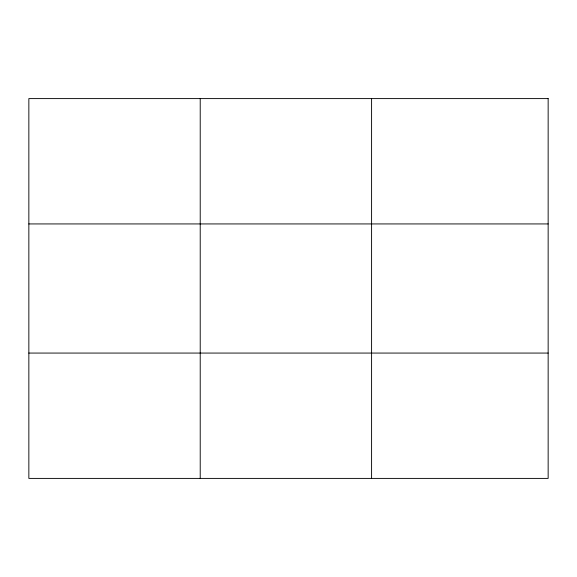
<?xml version="1.0" encoding="UTF-8"?>
<svg xmlns="http://www.w3.org/2000/svg" width="577" height="577" viewBox="0 0 577 577"><rect width="100%" height="100%" fill="white"/><g stroke="black" fill="none" stroke-linecap="round" stroke-linejoin="round"><path stroke-width="0.87" d="M200.219 98.595L200.219 478.405M371.588 98.595L371.588 478.405M28.85 223.934L548.15 223.934M28.85 353.066L548.15 353.066M548.15 98.595L548.15 478.405L28.85 478.405L28.85 98.595L548.15 98.595"/></g></svg>
